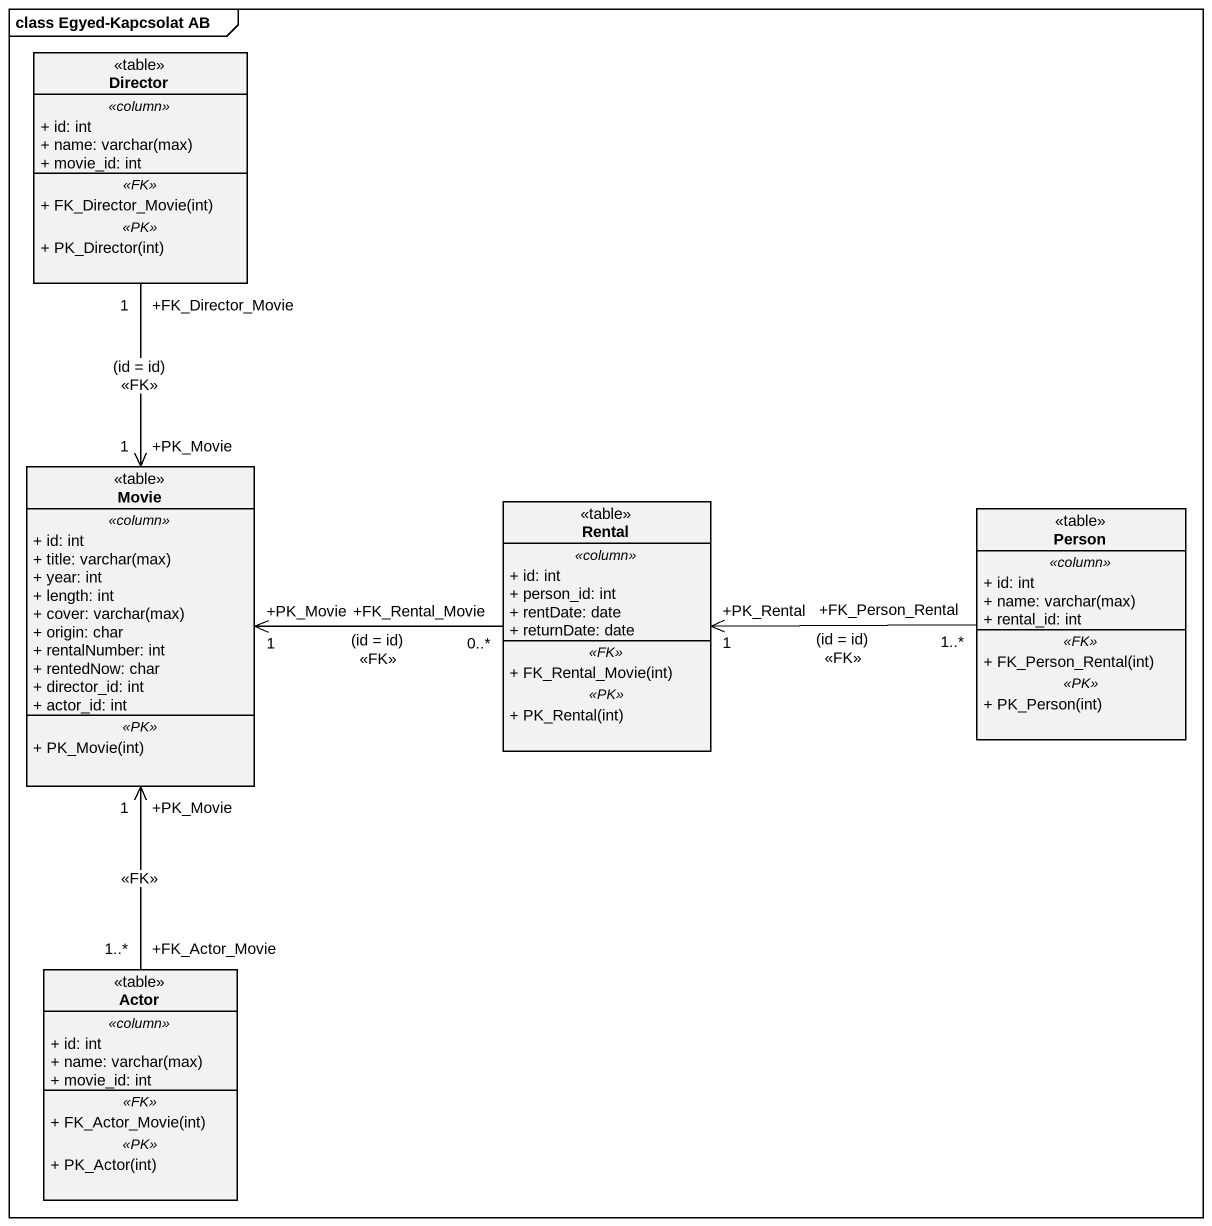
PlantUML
@startuml
mainframe class Egyed-Kapcsolat AB
hide circle
hide empty members
skinparam classAttributeIconSize 0
class Director <<table>> {
  .. <<column>> ..
  + id: int
  {field} + name: varchar(max)
  + movie_id: int
  .. <<FK>> ..
  + FK_Director_Movie(int)
  .. <<PK>> ..
  + PK_Director(int)
}
class Movie <<table>> {
  .. <<column>> ..
  + id: int
  {field} + title: varchar(max)
  + year: int
  + length: int
  {field} + cover: varchar(max)
  + origin: char
  + rentalNumber: int
  + rentedNow: char
  + director_id: int
  + actor_id: int
  .. <<PK>> ..
  + PK_Movie(int)
}
class Rental <<table>> {
  .. <<column>> ..
  + id: int
  + person_id: int
  + rentDate: date
  + returnDate: date
  .. <<FK>> ..
  + FK_Rental_Movie(int)
  .. <<PK>> ..
  + PK_Rental(int)
}
class "Person" as Person_ <<table>> {
  .. <<column>> ..
  + id: int
  {field} + name: varchar(max)
  + rental_id: int
  .. <<FK>> ..
  + FK_Person_Rental(int)
  .. <<PK>> ..
  + PK_Person(int)
}
class "Actor" as Actor_ <<table>> {
  .. <<column>> ..
  + id: int
  {field} + name: varchar(max)
  + movie_id: int
  .. <<FK>> ..
  + FK_Actor_Movie(int)
  .. <<PK>> ..
  + PK_Actor(int)
}
Director "+FK_Director_Movie\n1" --> "+PK_Movie\n1" Movie : (id = id)\n<<FK>>
Rental "+FK_Rental_Movie\n0..*" -left-> "+PK_Movie\n1" Movie : (id = id)\n<<FK>>
Person_ "+FK_Person_Rental\n1..*" -left-> "+PK_Rental\n1" Rental : (id = id)\n<<FK>>
Actor_ "+FK_Actor_Movie\n1..*" -up-> "+PK_Movie\n1" Movie : <<FK>>
@enduml
